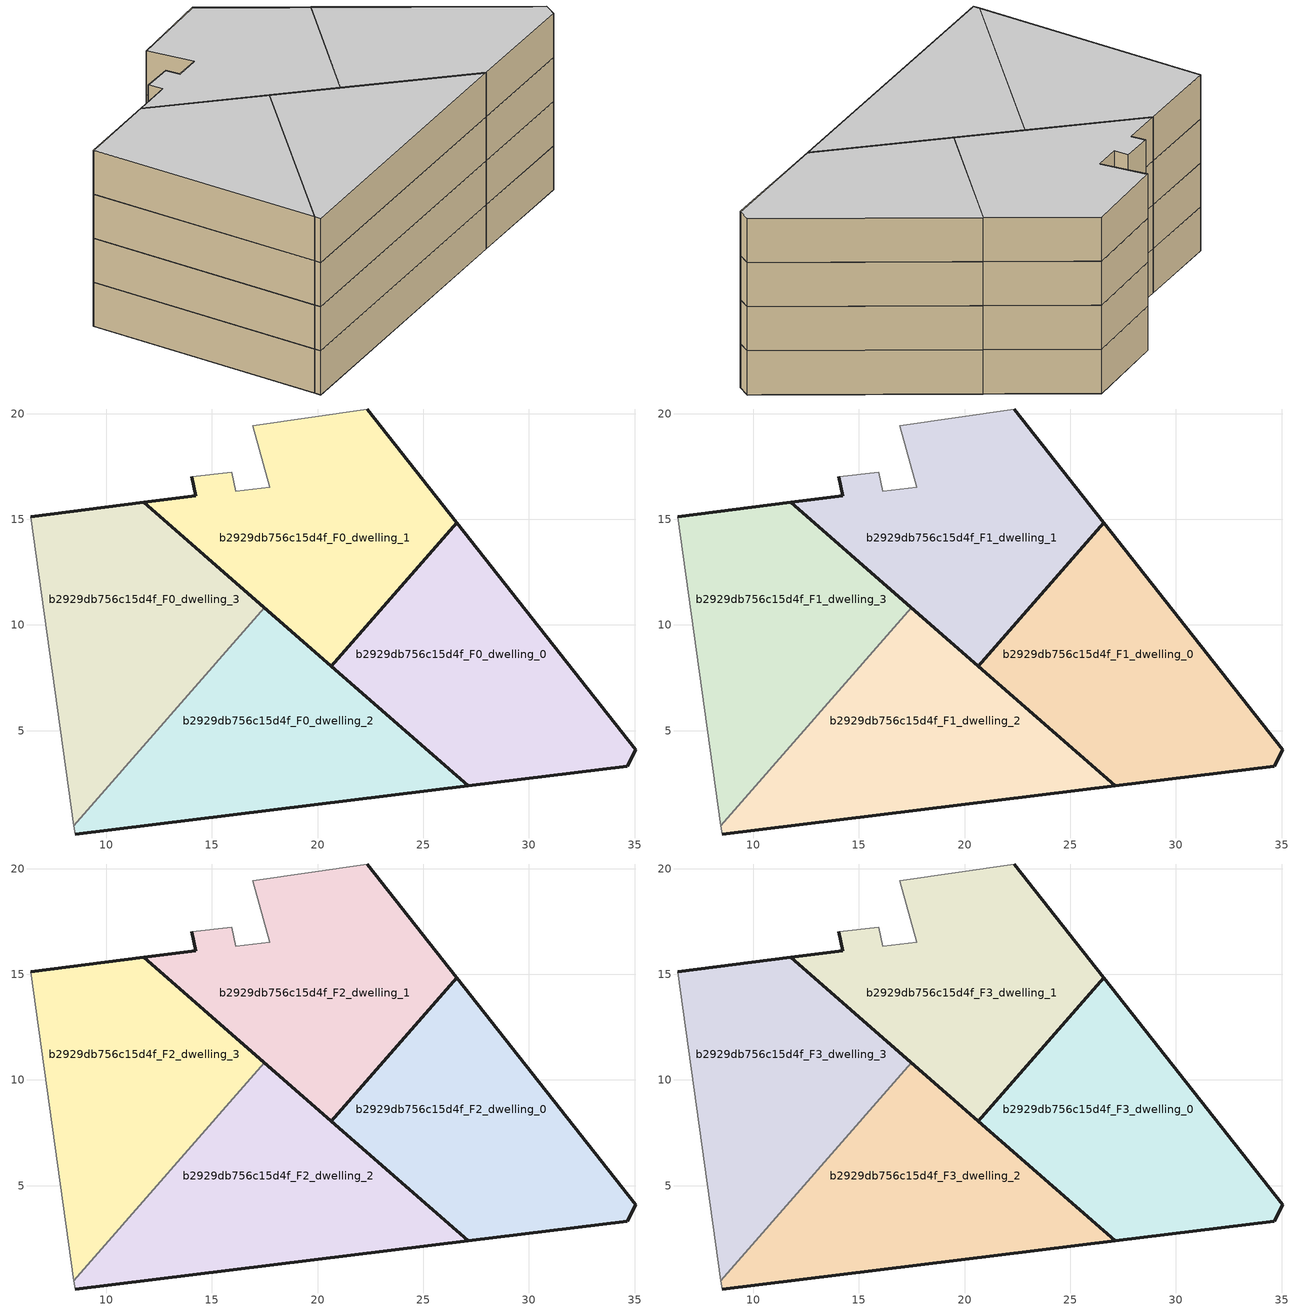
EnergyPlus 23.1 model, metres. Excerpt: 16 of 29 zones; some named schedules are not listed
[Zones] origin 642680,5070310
b2929db756c15d4f_F0_dwelling_0
 floor ground (EU_floor_Construction): 34.65,3.3 35.05,4.1 26.58,14.85 20.64,8.05 27.13,2.38 z0
 wall outside (EU_wall_Construction): 34.65,3.3 27.13,2.38 20.64,8.05 26.58,14.85 35.05,4.1 34.65,3.3 z0:3
b2929db756c15d4f_F0_dwelling_1
 floor ground (EU_floor_Construction): 20.64,8.05 26.58,14.85 22.34,20.22 16.94,19.42 17.74,16.52 16.14,16.32 15.94,17.22 14.04,17.02 14.24,16.12 11.76,15.8 z0
 wall outside (EU_wall_Construction): 22.34,20.22 26.58,14.85 20.64,8.05 11.76,15.8 14.24,16.12 14.04,17.02 z0:3
 wall adiabatic (EU_wall_Construction): 14.04,17.02 15.94,17.22 16.14,16.32 17.74,16.52 16.94,19.42 22.34,20.22 z0:3
b2929db756c15d4f_F0_dwelling_2
 floor ground (EU_floor_Construction): 27.13,2.38 17.47,10.82 8.47,0.51 8.53,0.11 z0
 wall outside (EU_wall_Construction): 17.47,10.82 27.13,2.38 8.53,0.11 z0:3
 wall adiabatic (EU_wall_Construction): 8.53,0.11 8.47,0.51 z0:3
 wall to b2929db756c15d4f_F0_dwelling_3 (EU_wall_Construction): 8.47,0.51 17.47,10.82 z0:3
b2929db756c15d4f_F0_dwelling_3
 floor ground (EU_floor_Construction): 8.47,0.51 17.47,10.82 11.76,15.8 6.43,15.12 z0
 wall outside (EU_wall_Construction): 6.43,15.12 11.76,15.8 17.47,10.82 z0:3
 wall adiabatic (EU_wall_Construction): 8.47,0.51 6.43,15.12 z0:3
b2929db756c15d4f_F1_dwelling_0
 floor to b2929db756c15d4f_F0_dwelling_0 (EU_floor_Construction): 34.65,3.3 35.05,4.1 26.58,14.85 20.64,8.05 27.13,2.38 z3
 wall outside (EU_wall_Construction): 34.65,3.3 27.13,2.38 20.64,8.05 26.58,14.85 35.05,4.1 34.65,3.3 z3:6
b2929db756c15d4f_F1_dwelling_1
 floor to b2929db756c15d4f_F0_dwelling_1 (EU_floor_Construction): 20.64,8.05 26.58,14.85 22.34,20.22 16.94,19.42 17.74,16.52 16.14,16.32 15.94,17.22 14.04,17.02 14.24,16.12 11.76,15.8 z3
 wall outside (EU_wall_Construction): 22.34,20.22 26.58,14.85 20.64,8.05 11.76,15.8 14.24,16.12 14.04,17.02 z3:6
 wall adiabatic (EU_wall_Construction): 14.04,17.02 15.94,17.22 16.14,16.32 17.74,16.52 16.94,19.42 22.34,20.22 z3:6
b2929db756c15d4f_F1_dwelling_2
 floor to b2929db756c15d4f_F0_dwelling_2 (EU_floor_Construction): 27.13,2.38 17.47,10.82 8.47,0.51 8.53,0.11 z3
 wall outside (EU_wall_Construction): 17.47,10.82 27.13,2.38 8.53,0.11 z3:6
 wall adiabatic (EU_wall_Construction): 8.53,0.11 8.47,0.51 z3:6
 wall to b2929db756c15d4f_F1_dwelling_3 (EU_wall_Construction): 8.47,0.51 17.47,10.82 z3:6
b2929db756c15d4f_F1_dwelling_3
 floor to b2929db756c15d4f_F0_dwelling_3 (EU_floor_Construction): 8.47,0.51 17.47,10.82 11.76,15.8 6.43,15.12 z3
 wall outside (EU_wall_Construction): 6.43,15.12 11.76,15.8 17.47,10.82 z3:6
 wall adiabatic (EU_wall_Construction): 8.47,0.51 6.43,15.12 z3:6
b2929db756c15d4f_F2_dwelling_0
 floor to b2929db756c15d4f_F1_dwelling_0 (EU_floor_Construction): 34.65,3.3 35.05,4.1 26.58,14.85 20.64,8.05 27.13,2.38 z6
 wall outside (EU_wall_Construction): 34.65,3.3 27.13,2.38 20.64,8.05 26.58,14.85 35.05,4.1 34.65,3.3 z6:9
b2929db756c15d4f_F2_dwelling_1
 floor to b2929db756c15d4f_F1_dwelling_1 (EU_floor_Construction): 20.64,8.05 26.58,14.85 22.34,20.22 16.94,19.42 17.74,16.52 16.14,16.32 15.94,17.22 14.04,17.02 14.24,16.12 11.76,15.8 z6
 wall outside (EU_wall_Construction): 22.34,20.22 26.58,14.85 20.64,8.05 11.76,15.8 14.24,16.12 14.04,17.02 z6:9
 wall adiabatic (EU_wall_Construction): 14.04,17.02 15.94,17.22 16.14,16.32 17.74,16.52 16.94,19.42 22.34,20.22 z6:9
b2929db756c15d4f_F2_dwelling_2
 floor to b2929db756c15d4f_F1_dwelling_2 (EU_floor_Construction): 27.13,2.38 17.47,10.82 8.47,0.51 8.53,0.11 z6
 wall outside (EU_wall_Construction): 17.47,10.82 27.13,2.38 8.53,0.11 z6:9
 wall adiabatic (EU_wall_Construction): 8.53,0.11 8.47,0.51 z6:9
 wall to b2929db756c15d4f_F2_dwelling_3 (EU_wall_Construction): 8.47,0.51 17.47,10.82 z6:9
b2929db756c15d4f_F2_dwelling_3
 floor to b2929db756c15d4f_F1_dwelling_3 (EU_floor_Construction): 8.47,0.51 17.47,10.82 11.76,15.8 6.43,15.12 z6
 wall outside (EU_wall_Construction): 6.43,15.12 11.76,15.8 17.47,10.82 z6:9
 wall adiabatic (EU_wall_Construction): 8.47,0.51 6.43,15.12 z6:9
b2929db756c15d4f_F3_dwelling_0
 floor to b2929db756c15d4f_F2_dwelling_0 (EU_floor_Construction): 34.65,3.3 35.05,4.1 26.58,14.85 20.64,8.05 27.13,2.38 z9
 wall outside (EU_wall_Construction): 34.65,3.3 27.13,2.38 20.64,8.05 26.58,14.85 35.05,4.1 34.65,3.3 z9:12
 ceiling to b2929db756c15d4f_F4_dwelling_0 (EU_floor_Construction): 26.58,14.85 35.05,4.1 34.65,3.3 27.13,2.38 20.64,8.05 z12
b2929db756c15d4f_F3_dwelling_1
 floor to b2929db756c15d4f_F2_dwelling_1 (EU_floor_Construction): 20.64,8.05 26.58,14.85 22.34,20.22 16.94,19.42 17.74,16.52 16.14,16.32 15.94,17.22 14.04,17.02 14.24,16.12 11.76,15.8 z9
 wall outside (EU_wall_Construction): 22.34,20.22 26.58,14.85 20.64,8.05 11.76,15.8 14.24,16.12 14.04,17.02 z9:12
 wall adiabatic (EU_wall_Construction): 14.04,17.02 15.94,17.22 16.14,16.32 17.74,16.52 16.94,19.42 22.34,20.22 z9:12
 ceiling to b2929db756c15d4f_F4_dwelling_1 (EU_floor_Construction): 22.34,20.22 26.58,14.85 20.64,8.05 11.76,15.8 14.24,16.12 14.04,17.02 15.94,17.22 16.14,16.32 17.74,16.52 16.94,19.42 z12
b2929db756c15d4f_F3_dwelling_2
 floor to b2929db756c15d4f_F2_dwelling_2 (EU_floor_Construction): 27.13,2.38 17.47,10.82 8.47,0.51 8.53,0.11 z9
 wall outside (EU_wall_Construction): 17.47,10.82 27.13,2.38 8.53,0.11 z9:12
 wall adiabatic (EU_wall_Construction): 8.53,0.11 8.47,0.51 z9:12
 wall to b2929db756c15d4f_F3_dwelling_3 (EU_wall_Construction): 8.47,0.51 17.47,10.82 z9:12
 ceiling to b2929db756c15d4f_F4_dwelling_2 (EU_floor_Construction): 27.13,2.38 8.53,0.11 8.47,0.51 17.47,10.82 z12
b2929db756c15d4f_F3_dwelling_3
 floor to b2929db756c15d4f_F2_dwelling_3 (EU_floor_Construction): 8.47,0.51 17.47,10.82 11.76,15.8 6.43,15.12 z9
 wall outside (EU_wall_Construction): 6.43,15.12 11.76,15.8 17.47,10.82 z9:12
 wall adiabatic (EU_wall_Construction): 8.47,0.51 6.43,15.12 z9:12
 ceiling to b2929db756c15d4f_F4_dwelling_3 (EU_floor_Construction): 17.47,10.82 8.47,0.51 6.43,15.12 11.76,15.8 z12
[Building]
EU S2 Campaign: North Axis=0; Terrain=City; Solar Distribution=FullExterior
[Site:Location]
Lyon-Bron: Latitude=45.75; Longitude=5; Time Zone=1; Elevation=198
[SizingPeriod:WeatherFileDays]
AnnualSizingPeriod: Begin Month=1; Begin Day of Month=1; End Month=12; End Day of Month=31; Day of Week for Start Day=Monday; Use Weather File Daylight Saving Period=No; Use Weather File Rain and Snow Indicators=No
[MATERIAL]
EU_InternalMass_Material: Roughness=MediumRough; Thickness=0.1; Conductivity=1; Density=1800; Specific Heat=900; Thermal Absorptance=0.9; Solar Absorptance=0.7; Visible Absorptance=0.7
[MATERIAL:NOMASS] Roughness=MediumRough; Thermal Absorptance=0.9; Solar Absorptance=0.7; Visible Absorptance=0.7
Name | Thermal Resistance
EU_wall_NoMass | 0.776494
EU_floor_NoMass | 0.421597
[CONSTRUCTION]
EU_wall_Construction: EU_wall_NoMass
EU_floor_Construction: EU_floor_NoMass
EU_InternalMass_Construction: EU_InternalMass_Material
[ZONE] Type=1; Multiplier=1; Ceiling Height=autocalculate; Floor Area=autocalculate; Part of Total Floor Area=Yes
Name | Volume
b2929db756c15d4f_F0_dwelling_0; b2929db756c15d4f_F1_dwelling_0; b2929db756c15d4f_F2_dwelling_0; b2929db756c15d4f_F3_dwelling_0 | 274.509
b2929db756c15d4f_F0_dwelling_1 | 274.525
b2929db756c15d4f_F1_dwelling_1; b2929db756c15d4f_F2_dwelling_1; b2929db756c15d4f_F3_dwelling_1 | 274.526
b2929db756c15d4f_F0_dwelling_2; b2929db756c15d4f_F1_dwelling_2; b2929db756c15d4f_F2_dwelling_2; b2929db756c15d4f_F3_dwelling_2 | 274.516
b2929db756c15d4f_F0_dwelling_3; b2929db756c15d4f_F1_dwelling_3; b2929db756c15d4f_F2_dwelling_3; b2929db756c15d4f_F3_dwelling_3 | 274.531
[INTERNALMASS] Construction=EU_InternalMass_Construction
Name | Zone or ZoneList | Surface Area
b2929db756c15d4f_F0_dwelling_0_EU_InternalMass | b2929db756c15d4f_F0_dwelling_0 | 91.5034
b2929db756c15d4f_F0_dwelling_1_EU_InternalMass | b2929db756c15d4f_F0_dwelling_1 | 91.5084
b2929db756c15d4f_F0_dwelling_2_EU_InternalMass | b2929db756c15d4f_F0_dwelling_2 | 91.5091
b2929db756c15d4f_F0_dwelling_3_EU_InternalMass | b2929db756c15d4f_F0_dwelling_3 | 91.5093
b2929db756c15d4f_F1_dwelling_0_EU_InternalMass | b2929db756c15d4f_F1_dwelling_0 | 91.5034
b2929db756c15d4f_F1_dwelling_1_EU_InternalMass | b2929db756c15d4f_F1_dwelling_1 | 91.5084
b2929db756c15d4f_F1_dwelling_2_EU_InternalMass | b2929db756c15d4f_F1_dwelling_2 | 91.5091
b2929db756c15d4f_F1_dwelling_3_EU_InternalMass | b2929db756c15d4f_F1_dwelling_3 | 91.5093
b2929db756c15d4f_F2_dwelling_0_EU_InternalMass | b2929db756c15d4f_F2_dwelling_0 | 91.5034
b2929db756c15d4f_F2_dwelling_1_EU_InternalMass | b2929db756c15d4f_F2_dwelling_1 | 91.5084
b2929db756c15d4f_F2_dwelling_2_EU_InternalMass | b2929db756c15d4f_F2_dwelling_2 | 91.5091
b2929db756c15d4f_F2_dwelling_3_EU_InternalMass | b2929db756c15d4f_F2_dwelling_3 | 91.5093
b2929db756c15d4f_F3_dwelling_0_EU_InternalMass | b2929db756c15d4f_F3_dwelling_0 | 91.5034
b2929db756c15d4f_F3_dwelling_1_EU_InternalMass | b2929db756c15d4f_F3_dwelling_1 | 91.5084
b2929db756c15d4f_F3_dwelling_2_EU_InternalMass | b2929db756c15d4f_F3_dwelling_2 | 91.5091
b2929db756c15d4f_F3_dwelling_3_EU_InternalMass | b2929db756c15d4f_F3_dwelling_3 | 91.5093
[OTHEREQUIPMENT] Fuel Type=Electricity; Design Level Calculation Method=Watts/Area; Power per Zone Floor Area=1; Fraction Latent=0; Fraction Radiant=0; Fraction Lost=0; Carbon Dioxide Generation Rate=0; EndUse Subcategory=EU_Step8_InternalGains
Name | Zone or ZoneList or Space or SpaceList | Schedule
EU_Step8_InternalGain_b2929db756c15d4f_F0_dwelling_0_f000 | b2929db756c15d4f_F0_dwelling_0 | EU_Step8_GainSchedule_b2929db756c15d4f_F0_dwelling_0_f000
EU_Step8_InternalGain_b2929db756c15d4f_F0_dwelling_1_f000 | b2929db756c15d4f_F0_dwelling_1 | EU_Step8_GainSchedule_b2929db756c15d4f_F0_dwelling_1_f000
EU_Step8_InternalGain_b2929db756c15d4f_F0_dwelling_2_f000 | b2929db756c15d4f_F0_dwelling_2 | EU_Step8_GainSchedule_b2929db756c15d4f_F0_dwelling_2_f000
EU_Step8_InternalGain_b2929db756c15d4f_F0_dwelling_3_f000 | b2929db756c15d4f_F0_dwelling_3 | EU_Step8_GainSchedule_b2929db756c15d4f_F0_dwelling_3_f000
EU_Step8_InternalGain_b2929db756c15d4f_F1_dwelling_0_f000 | b2929db756c15d4f_F1_dwelling_0 | EU_Step8_GainSchedule_b2929db756c15d4f_F1_dwelling_0_f000
EU_Step8_InternalGain_b2929db756c15d4f_F1_dwelling_1_f000 | b2929db756c15d4f_F1_dwelling_1 | EU_Step8_GainSchedule_b2929db756c15d4f_F1_dwelling_1_f000
EU_Step8_InternalGain_b2929db756c15d4f_F1_dwelling_2_f000 | b2929db756c15d4f_F1_dwelling_2 | EU_Step8_GainSchedule_b2929db756c15d4f_F1_dwelling_2_f000
EU_Step8_InternalGain_b2929db756c15d4f_F1_dwelling_3_f000 | b2929db756c15d4f_F1_dwelling_3 | EU_Step8_GainSchedule_b2929db756c15d4f_F1_dwelling_3_f000
EU_Step8_InternalGain_b2929db756c15d4f_F2_dwelling_0_f000 | b2929db756c15d4f_F2_dwelling_0 | EU_Step8_GainSchedule_b2929db756c15d4f_F2_dwelling_0_f000
EU_Step8_InternalGain_b2929db756c15d4f_F2_dwelling_1_f000 | b2929db756c15d4f_F2_dwelling_1 | EU_Step8_GainSchedule_b2929db756c15d4f_F2_dwelling_1_f000
EU_Step8_InternalGain_b2929db756c15d4f_F2_dwelling_2_f000 | b2929db756c15d4f_F2_dwelling_2 | EU_Step8_GainSchedule_b2929db756c15d4f_F2_dwelling_2_f000
EU_Step8_InternalGain_b2929db756c15d4f_F2_dwelling_3_f000 | b2929db756c15d4f_F2_dwelling_3 | EU_Step8_GainSchedule_b2929db756c15d4f_F2_dwelling_3_f000
EU_Step8_InternalGain_b2929db756c15d4f_F3_dwelling_0_f000 | b2929db756c15d4f_F3_dwelling_0 | EU_Step8_GainSchedule_b2929db756c15d4f_F3_dwelling_0_f000
EU_Step8_InternalGain_b2929db756c15d4f_F3_dwelling_1_f000 | b2929db756c15d4f_F3_dwelling_1 | EU_Step8_GainSchedule_b2929db756c15d4f_F3_dwelling_1_f000
EU_Step8_InternalGain_b2929db756c15d4f_F3_dwelling_2_f000 | b2929db756c15d4f_F3_dwelling_2 | EU_Step8_GainSchedule_b2929db756c15d4f_F3_dwelling_2_f000
EU_Step8_InternalGain_b2929db756c15d4f_F3_dwelling_3_f000 | b2929db756c15d4f_F3_dwelling_3 | EU_Step8_GainSchedule_b2929db756c15d4f_F3_dwelling_3_f000
[ZONEVENTILATION:DESIGNFLOWRATE] Schedule=EU_AlwaysOn; Design Flow Rate Calculation Method=AirChanges/Hour; Air Changes per Hour=0.693814; Ventilation Type=Natural; Fan Pressure Rise=0; Fan Total Efficiency=1; Constant Term Coefficient=1; Temperature Term Coefficient=0; Velocity Term Coefficient=0; Velocity Squared Term Coefficient=0; Minimum Indoor Temperature=-100; Maximum Indoor Temperature=100; Delta Temperature=-100; Minimum Outdoor Temperature=-100; Maximum Outdoor Temperature=100; Maximum Wind Speed=40
Name | Zone or ZoneList or Space or SpaceList
EU_ConstantAir_b2929db756c15d4f_F0_dwelling_0 | b2929db756c15d4f_F0_dwelling_0
EU_ConstantAir_b2929db756c15d4f_F0_dwelling_1 | b2929db756c15d4f_F0_dwelling_1
EU_ConstantAir_b2929db756c15d4f_F0_dwelling_2 | b2929db756c15d4f_F0_dwelling_2
EU_ConstantAir_b2929db756c15d4f_F0_dwelling_3 | b2929db756c15d4f_F0_dwelling_3
EU_ConstantAir_b2929db756c15d4f_F1_dwelling_0 | b2929db756c15d4f_F1_dwelling_0
EU_ConstantAir_b2929db756c15d4f_F1_dwelling_1 | b2929db756c15d4f_F1_dwelling_1
EU_ConstantAir_b2929db756c15d4f_F1_dwelling_2 | b2929db756c15d4f_F1_dwelling_2
EU_ConstantAir_b2929db756c15d4f_F1_dwelling_3 | b2929db756c15d4f_F1_dwelling_3
EU_ConstantAir_b2929db756c15d4f_F2_dwelling_0 | b2929db756c15d4f_F2_dwelling_0
EU_ConstantAir_b2929db756c15d4f_F2_dwelling_1 | b2929db756c15d4f_F2_dwelling_1
EU_ConstantAir_b2929db756c15d4f_F2_dwelling_2 | b2929db756c15d4f_F2_dwelling_2
EU_ConstantAir_b2929db756c15d4f_F2_dwelling_3 | b2929db756c15d4f_F2_dwelling_3
EU_ConstantAir_b2929db756c15d4f_F3_dwelling_0 | b2929db756c15d4f_F3_dwelling_0
EU_ConstantAir_b2929db756c15d4f_F3_dwelling_1 | b2929db756c15d4f_F3_dwelling_1
EU_ConstantAir_b2929db756c15d4f_F3_dwelling_2 | b2929db756c15d4f_F3_dwelling_2
EU_ConstantAir_b2929db756c15d4f_F3_dwelling_3 | b2929db756c15d4f_F3_dwelling_3
[HVACTEMPLATE:THERMOSTAT] Constant Heating Setpoint=20; Constant Cooling Setpoint=50
EU_HeatOnly_b2929db756c15d4f_F0_dwelling_0; EU_HeatOnly_b2929db756c15d4f_F0_dwelling_1; EU_HeatOnly_b2929db756c15d4f_F0_dwelling_2; EU_HeatOnly_b2929db756c15d4f_F0_dwelling_3; EU_HeatOnly_b2929db756c15d4f_F1_dwelling_0; EU_HeatOnly_b2929db756c15d4f_F1_dwelling_1; EU_HeatOnly_b2929db756c15d4f_F1_dwelling_2; EU_HeatOnly_b2929db756c15d4f_F1_dwelling_3; EU_HeatOnly_b2929db756c15d4f_F2_dwelling_0; EU_HeatOnly_b2929db756c15d4f_F2_dwelling_1; EU_HeatOnly_b2929db756c15d4f_F2_dwelling_2; EU_HeatOnly_b2929db756c15d4f_F2_dwelling_3; EU_HeatOnly_b2929db756c15d4f_F3_dwelling_0; EU_HeatOnly_b2929db756c15d4f_F3_dwelling_1; EU_HeatOnly_b2929db756c15d4f_F3_dwelling_2; EU_HeatOnly_b2929db756c15d4f_F3_dwelling_3; EU_HeatOnly_b2929db756c15d4f_F4_dwelling_0; EU_HeatOnly_b2929db756c15d4f_F4_dwelling_1; EU_HeatOnly_b2929db756c15d4f_F4_dwelling_2; EU_HeatOnly_b2929db756c15d4f_F4_dwelling_3; EU_HeatOnly_b2929db756c15d4f_F5_dwelling_0; EU_HeatOnly_b2929db756c15d4f_F5_dwelling_1; EU_HeatOnly_b2929db756c15d4f_F5_dwelling_2; EU_HeatOnly_b2929db756c15d4f_F6_dwelling_0; EU_HeatOnly_b2929db756c15d4f_F6_dwelling_1; EU_HeatOnly_b2929db756c15d4f_F6_dwelling_2; EU_HeatOnly_b2929db756c15d4f_F7_dwelling_0; EU_HeatOnly_b2929db756c15d4f_F7_dwelling_1; EU_HeatOnly_b2929db756c15d4f_F7_dwelling_2
[HVACTEMPLATE:ZONE:IDEALLOADSAIRSYSTEM] System Availability Schedule=EU_AlwaysOn; Maximum Heating Supply Air Temperature=50; Minimum Cooling Supply Air Temperature=13; Maximum Heating Supply Air Humidity Ratio=0.0156; Minimum Cooling Supply Air Humidity Ratio=0.0077; Heating Limit=NoLimit; Cooling Limit=NoLimit; Heating Availability Schedule=EU_AlwaysOn; Cooling Availability Schedule=EU_CoolingOff; Dehumidification Control Type=ConstantSensibleHeatRatio; Cooling Sensible Heat Ratio=0.7; Dehumidification Setpoint=60; Humidification Control Type=None; Humidification Setpoint=30; Outdoor Air Method=None; Outdoor Air Flow Rate per Person=0.00944; Outdoor Air Flow Rate per Zone Floor Area=0; Outdoor Air Flow Rate per Zone=0; Demand Controlled Ventilation Type=None; Outdoor Air Economizer Type=NoEconomizer; Heat Recovery Type=None; Sensible Heat Recovery Effectiveness=0.7; Latent Heat Recovery Effectiveness=0.65
Name | Template Thermostat
b2929db756c15d4f_F0_dwelling_0 | EU_HeatOnly_b2929db756c15d4f_F0_dwelling_0
b2929db756c15d4f_F0_dwelling_1 | EU_HeatOnly_b2929db756c15d4f_F0_dwelling_1
b2929db756c15d4f_F0_dwelling_2 | EU_HeatOnly_b2929db756c15d4f_F0_dwelling_2
b2929db756c15d4f_F0_dwelling_3 | EU_HeatOnly_b2929db756c15d4f_F0_dwelling_3
b2929db756c15d4f_F1_dwelling_0 | EU_HeatOnly_b2929db756c15d4f_F1_dwelling_0
b2929db756c15d4f_F1_dwelling_1 | EU_HeatOnly_b2929db756c15d4f_F1_dwelling_1
b2929db756c15d4f_F1_dwelling_2 | EU_HeatOnly_b2929db756c15d4f_F1_dwelling_2
b2929db756c15d4f_F1_dwelling_3 | EU_HeatOnly_b2929db756c15d4f_F1_dwelling_3
b2929db756c15d4f_F2_dwelling_0 | EU_HeatOnly_b2929db756c15d4f_F2_dwelling_0
